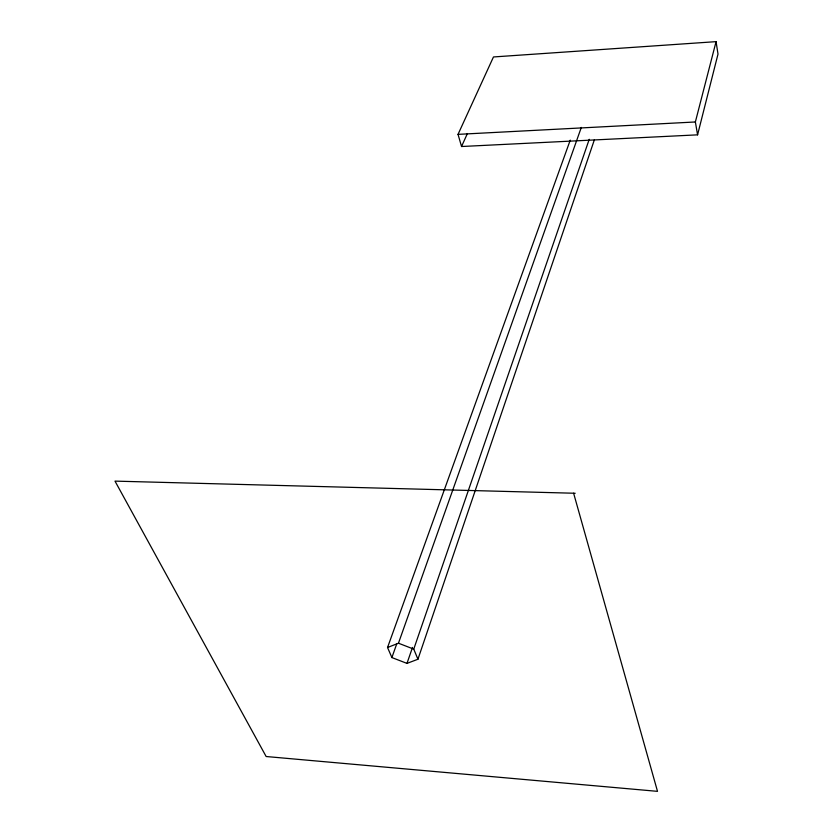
<?xml version="1.0" encoding="UTF-8"?>
<svg xmlns="http://www.w3.org/2000/svg" width="833" height="833" viewBox="0 0 833 833"><rect width="100%" height="100%" fill="white"/><g stroke="black" fill="none" stroke-linecap="round" stroke-linejoin="round"><path stroke-width="1.25" d="M697.575 134.842L718.004 54.093L716.068 41.65L493.469 56.956L458.035 134.363L461.544 146.514L697.575 134.842L695.368 121.972L716.068 41.65M570.251 140.121L387.543 647.501L391.885 657.56L406.983 663.391L417.937 659.236L594.325 139.954M406.983 663.391L412.502 647.418M417.937 659.236L413.751 649.126L589.233 139.309M387.543 647.501L398.455 643.211L581.319 127.418M391.885 657.56L396.664 644.086M461.544 146.514L467.386 133.551M458.035 134.363L695.368 121.972M575.207 493.261L114.996 481.12L266.144 756.52L657.508 791.35L573.614 493.219M398.455 643.211L413.751 649.126"/></g></svg>
